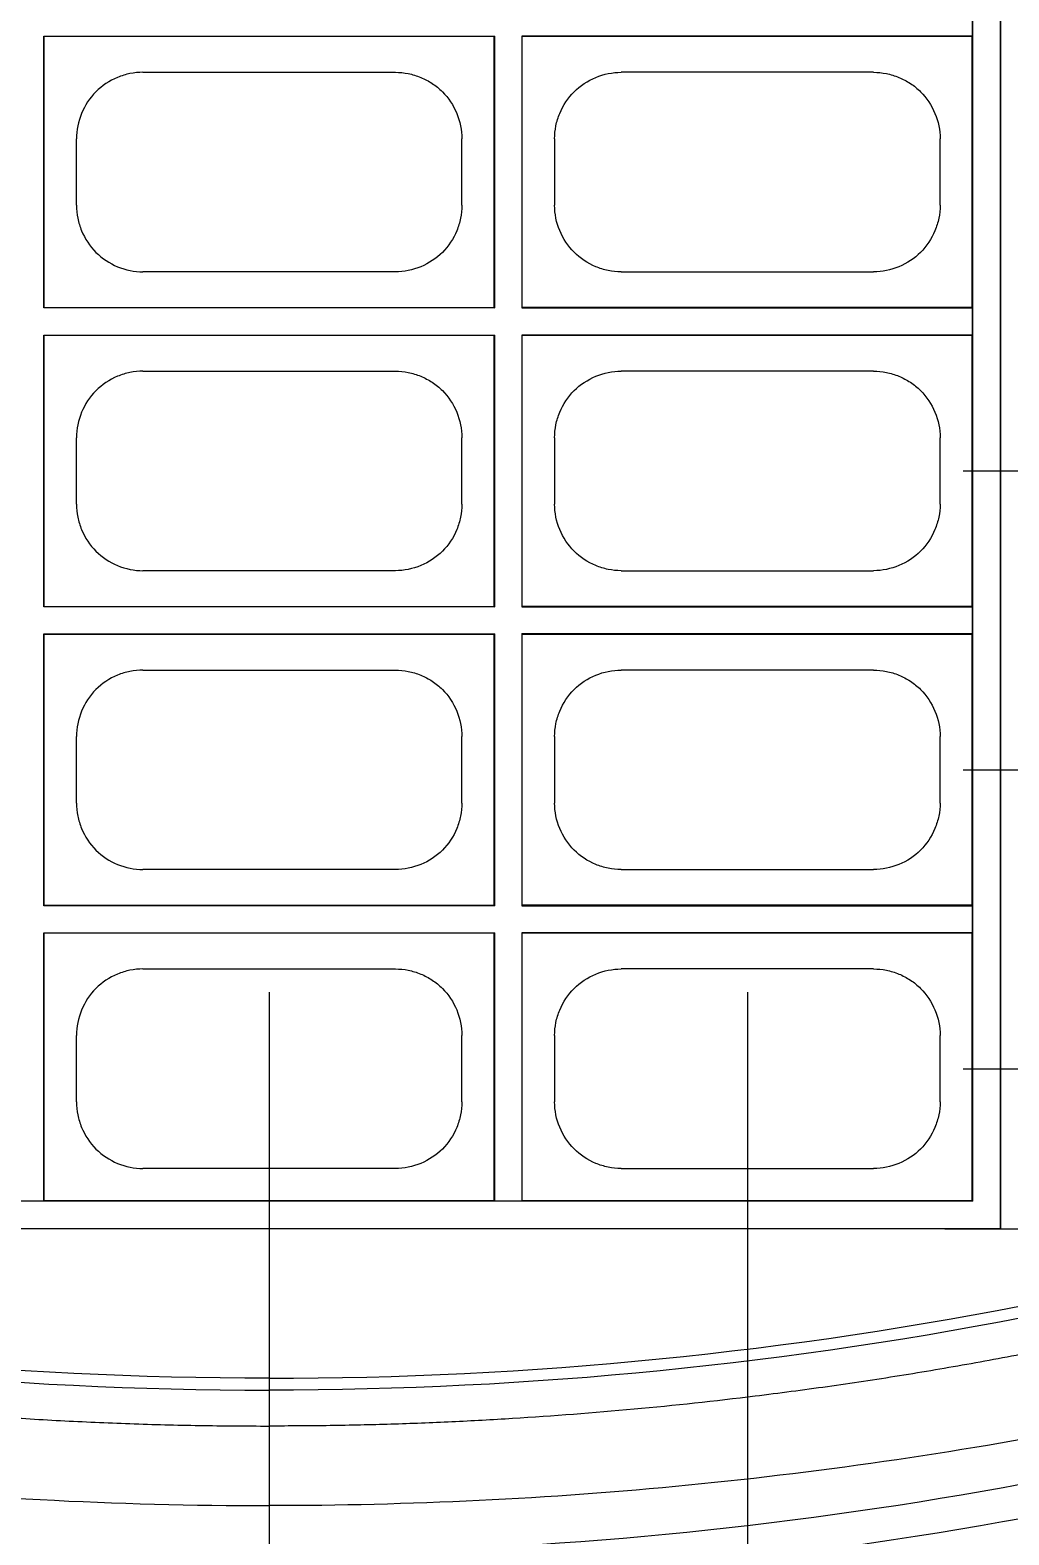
# Model space of a CAD drawing. Header units: millimetres. Extents: x -2408 to -1447, y -915 to -594.
# Drawn here: x -1613.46 to -1583.99, y -856.83 to -811.52 of the extents above; entities that cross this region are included whole.
import ezdxf

# ---------------------------------------------------------------- set-up
doc = ezdxf.new("R2010")
doc.units = ezdxf.units.MM
doc.layers.get('0').update_dxf_attribs({"linetype": 'CONTINUOUS'})
doc.layers.get('Defpoints').update_dxf_attribs({"linetype": 'CONTINUOUS'})
doc.layers.add('5', color=7, linetype='CONTINUOUS', true_color=0xffffff)
doc.styles.add('ROMANC', font='romanc.shx', dxfattribs={"bigfont": 'gbcbig.shx'})
doc.dimstyles.new('YanXiu', dxfattribs={"dimtxt": 2.5, "dimasz": 2.2, "dimexe": 0.66, "dimexo": 0.66, "dimgap": 0.66, "dimtad": 0, "dimdsep": 46, "dimtxsty": 'ROMANC', "dimcen": 0, "dimclrd": 256, "dimclre": 131, "dimclrt": 42, "dimazin": 2, "dimtfac": 1, "dimtofl": 0, "dimtmove": 0, "dimatfit": 3, "dimfxl": 0, "dimlwd": 5, "dimlwe": 5, "dimarcsym": 0})

# ---------------------------------------------------------------- blocks, each defined once
blk = doc.blocks.new('*D33')
at = {"color": 131, "lineweight": 5}
for p, q in [((1829.434, 520.608), (1829.434, 497.206)), ((1778.564, 520.003), (1778.564, 497.206))]:
    blk.add_line(p, q, dxfattribs=at)
at = {"lineweight": 5}
for p, q in [((1781.364, 497.906), (1796.299, 497.906)), ((1826.634, 497.906), (1811.698, 497.906))]:
    blk.add_line(p, q, dxfattribs=at)
for points in [[(1781.364, 498.373), (1781.364, 497.439), (1778.564, 497.906)], [(1826.634, 498.373), (1826.634, 497.439), (1829.434, 497.906)]]:
    blk.add_solid(points)
at = {"layer": 'Defpoints', "color": 0}
for p in [(1829.434, 521.308), (1778.564, 520.702), (1829.434, 497.906)]:
    blk.add_point(p, dxfattribs=at)
at = {"color": 42, "insert": (1803.999, 497.906), "char_height": 3.5, "attachment_point": 5, "style": 'ROMANC'}
blk.add_mtext('50.87', dxfattribs=at)
blk = doc.blocks.new('*D36')
at = {"color": 131, "lineweight": 5}
for p, q in [((1789.599, 526.513), (1789.599, 493.177)), ((1803.999, 526.513), (1803.999, 493.177))]:
    blk.add_line(p, q, dxfattribs=at)
at = {"lineweight": 5}
for p, q in [((1786.799, 493.877), (1783.999, 493.877)), ((1806.799, 493.877), (1809.599, 493.877))]:
    blk.add_line(p, q, dxfattribs=at)
for points in [[(1786.799, 494.343), (1786.799, 493.41), (1789.599, 493.877)], [(1806.799, 494.343), (1806.799, 493.41), (1803.999, 493.877)]]:
    blk.add_solid(points)
at = {"layer": 'Defpoints', "color": 0}
for p in [(1789.599, 527.212), (1803.999, 527.212), (1803.999, 493.877)]:
    blk.add_point(p, dxfattribs=at)
at = {"color": 42, "insert": (1796.799, 493.877), "char_height": 3.5, "attachment_point": 5, "style": 'ROMANC'}
blk.add_mtext('14.4', dxfattribs=at)
blk = doc.blocks.new('*D37')
at = {"color": 131, "lineweight": 5}
for p, q in [((1803.999, 526.513), (1803.999, 491.404)), ((1818.399, 526.513), (1818.399, 491.404))]:
    blk.add_line(p, q, dxfattribs=at)
at = {"lineweight": 5}
for p, q in [((1801.199, 492.104), (1798.399, 492.104)), ((1821.199, 492.104), (1823.999, 492.104))]:
    blk.add_line(p, q, dxfattribs=at)
for points in [[(1801.199, 492.571), (1801.199, 491.637), (1803.999, 492.104)], [(1821.199, 492.571), (1821.199, 491.637), (1818.399, 492.104)]]:
    blk.add_solid(points)
at = {"layer": 'Defpoints', "color": 0}
for p in [(1803.999, 527.212), (1818.399, 527.212), (1818.399, 492.104)]:
    blk.add_point(p, dxfattribs=at)
at = {"color": 42, "insert": (1811.199, 492.104), "char_height": 3.5, "attachment_point": 5, "style": 'ROMANC'}
blk.add_mtext('14.4', dxfattribs=at)
blk = doc.blocks.new('*D38')
at = {"lineweight": 5}
for p, q in [((1842.009, 533.208), (1842.009, 536.008)), ((1842.009, 527.008), (1842.009, 530.408))]:
    blk.add_line(p, q, dxfattribs=at)
at = {"color": 131, "lineweight": 5}
for p, q in [((1824.903, 533.208), (1842.709, 533.208)), ((1824.903, 524.208), (1842.709, 524.208))]:
    blk.add_line(p, q, dxfattribs=at)
for points in [[(1841.543, 530.408), (1842.476, 530.408), (1842.009, 533.208)], [(1841.543, 527.008), (1842.476, 527.008), (1842.009, 524.208)]]:
    blk.add_solid(points)
at = {"layer": 'Defpoints', "color": 0}
for p in [(1824.203, 533.208), (1842.009, 533.208), (1824.203, 524.208)]:
    blk.add_point(p, dxfattribs=at)
at = {"color": 42, "insert": (1842.009, 537.874), "char_height": 3.5, "attachment_point": 5, "rotation": 90, "style": 'ROMANC'}
blk.add_mtext('9', dxfattribs=at)
blk = doc.blocks.new('*D39')
at = {"lineweight": 5}
for p, q in [((1840.657, 542.208), (1840.657, 545.008)), ((1840.657, 536.008), (1840.657, 539.408))]:
    blk.add_line(p, q, dxfattribs=at)
at = {"color": 131, "lineweight": 5}
for p, q in [((1824.903, 542.208), (1841.356, 542.208)), ((1825.89, 533.208), (1841.356, 533.208))]:
    blk.add_line(p, q, dxfattribs=at)
for points in [[(1840.19, 539.408), (1841.123, 539.408), (1840.657, 542.208)], [(1840.19, 536.008), (1841.123, 536.008), (1840.657, 533.208)]]:
    blk.add_solid(points)
at = {"layer": 'Defpoints', "color": 0}
for p in [(1824.203, 542.208), (1840.657, 542.208), (1825.19, 533.208)]:
    blk.add_point(p, dxfattribs=at)
at = {"color": 42, "insert": (1840.657, 546.874), "char_height": 3.5, "attachment_point": 5, "rotation": 90, "style": 'ROMANC'}
blk.add_mtext('9', dxfattribs=at)
blk = doc.blocks.new('*D40')
at = {"color": 131, "lineweight": 5}
for p, q in [((1822.141, 589.232), (1854.406, 589.232)), ((1824.347, 519.384), (1854.406, 519.384))]:
    blk.add_line(p, q, dxfattribs=at)
at = {"lineweight": 5}
for p, q in [((1853.707, 586.432), (1853.707, 562.008)), ((1853.707, 522.184), (1853.707, 546.609))]:
    blk.add_line(p, q, dxfattribs=at)
for points in [[(1853.24, 586.432), (1854.173, 586.432), (1853.707, 589.232)], [(1853.24, 522.184), (1854.173, 522.184), (1853.707, 519.384)]]:
    blk.add_solid(points)
at = {"layer": 'Defpoints', "color": 0}
for p in [(1821.441, 589.232), (1853.707, 589.232), (1823.647, 519.384)]:
    blk.add_point(p, dxfattribs=at)
at = {"color": 42, "insert": (1853.707, 554.308), "char_height": 3.5, "attachment_point": 5, "rotation": 90, "style": 'ROMANC'}
blk.add_mtext('69.85', dxfattribs=at)

msp = doc.modelspace()

# ---------------------------------------------------------------- linework, layer by layer
at = {"layer": '5', "color": 7, "linetype": 'Continuous', "lineweight": 5}
for p, q in [((-1584.256, -777.786, 35), (-1584.256, -847.603, 35)), ((-1585.074, -846.786, 35), (-1585.074, -778.603, 35)), ((-1585.082, -811.703, 35), (-1585.082, -810.886, 35)), ((-1613.043, -811.716, 35), (-1613.056, -811.703, 35)), ((-1613.056, -819.886, 35), (-1613.056, -811.703, 35)), ((-1613.056, -811.703, 35), (-1599.474, -811.703, 35)), ((-1599.487, -811.716, 35), (-1613.043, -811.716, 35)), ((-1613.043, -819.872, 35), (-1613.043, -811.716, 35)), ((-1599.487, -811.716, 35), (-1599.474, -811.703, 35)), ((-1599.487, -819.872, 35), (-1599.487, -811.716, 35)), ((-1599.474, -819.886, 35), (-1599.474, -811.703, 35)), ((-1598.643, -811.716, 35), (-1598.656, -811.703, 35)), ((-1598.656, -811.703, 35), (-1598.656, -819.886, 35)), ((-1585.082, -811.703, 35), (-1598.656, -811.703, 35)), ((-1585.095, -811.716, 35), (-1598.643, -811.716, 35)), ((-1598.643, -819.872, 35), (-1598.643, -811.716, 35)), ((-1585.095, -811.716, 35), (-1585.082, -811.703, 35)), ((-1585.095, -819.872, 35), (-1585.095, -811.716, 35)), ((-1610.065, -812.79, 35), (-1602.465, -812.79, 35)), ((-1588.065, -812.79, 35), (-1595.665, -812.79, 35)), ((-1612.069, -816.794, 35), (-1612.069, -814.794, 35)), ((-1600.46, -816.794, 35), (-1600.46, -814.794, 35)), ((-1597.669, -814.794, 35), (-1597.669, -816.794, 35)), ((-1586.06, -816.794, 35), (-1586.06, -814.794, 35)), ((-1602.465, -818.799, 35), (-1610.065, -818.799, 35)), ((-1595.665, -818.799, 35), (-1588.065, -818.799, 35)), ((-1613.043, -819.872, 35), (-1613.056, -819.886, 35)), ((-1599.474, -819.886, 35), (-1613.056, -819.886, 35)), ((-1613.043, -819.872, 35), (-1599.487, -819.872, 35)), ((-1599.487, -819.872, 35), (-1599.474, -819.886, 35)), ((-1598.643, -819.872, 35), (-1598.656, -819.886, 35)), ((-1598.656, -819.886, 35), (-1585.082, -819.886, 35)), ((-1585.095, -819.872, 35), (-1598.643, -819.872, 35)), ((-1585.095, -819.872, 35), (-1585.082, -819.886, 35)), ((-1585.082, -820.703, 35), (-1585.082, -819.886, 35)), ((-1613.043, -820.716, 35), (-1613.056, -820.703, 35)), ((-1613.056, -820.703, 35), (-1599.474, -820.703, 35)), ((-1613.056, -828.886, 35), (-1613.056, -820.703, 35)), ((-1613.043, -828.872, 35), (-1613.043, -820.716, 35)), ((-1599.487, -820.716, 35), (-1613.043, -820.716, 35)), ((-1599.487, -820.716, 35), (-1599.474, -820.703, 35)), ((-1599.487, -828.872, 35), (-1599.487, -820.716, 35)), ((-1599.474, -828.886, 35), (-1599.474, -820.703, 35)), ((-1585.082, -820.703, 35), (-1598.656, -820.703, 35)), ((-1598.643, -820.716, 35), (-1598.656, -820.703, 35)), ((-1598.656, -820.703, 35), (-1598.656, -828.886, 35)), ((-1585.095, -820.716, 35), (-1598.643, -820.716, 35)), ((-1598.643, -828.872, 35), (-1598.643, -820.716, 35)), ((-1585.095, -820.716, 35), (-1585.082, -820.703, 35)), ((-1585.095, -828.872, 35), (-1585.095, -820.716, 35)), ((-1610.065, -821.79, 35), (-1602.465, -821.79, 35)), ((-1588.065, -821.79, 35), (-1595.665, -821.79, 35)), ((-1612.069, -825.794, 35), (-1612.069, -823.794, 35)), ((-1600.46, -825.794, 35), (-1600.46, -823.794, 35)), ((-1597.669, -823.794, 35), (-1597.669, -825.794, 35)), ((-1586.06, -825.794, 35), (-1586.06, -823.794, 35)), ((-1602.465, -827.799, 35), (-1610.065, -827.799, 35)), ((-1595.665, -827.799, 35), (-1588.065, -827.799, 35)), ((-1613.043, -828.872, 35), (-1613.056, -828.886, 35)), ((-1599.474, -828.886, 35), (-1613.056, -828.886, 35)), ((-1613.043, -828.872, 35), (-1599.487, -828.872, 35)), ((-1599.487, -828.872, 35), (-1599.474, -828.886, 35)), ((-1598.643, -828.872, 35), (-1598.656, -828.886, 35)), ((-1598.656, -828.886, 35), (-1585.082, -828.886, 35)), ((-1585.095, -828.872, 35), (-1598.643, -828.872, 35)), ((-1585.095, -828.872, 35), (-1585.082, -828.886, 35)), ((-1585.082, -829.703, 35), (-1585.082, -828.886, 35)), ((-1613.043, -829.716, 35), (-1613.056, -829.703, 35)), ((-1613.056, -829.703, 35), (-1599.474, -829.703, 35)), ((-1613.056, -837.886, 35), (-1613.056, -829.703, 35)), ((-1613.043, -837.872, 35), (-1613.043, -829.716, 35)), ((-1599.487, -829.716, 35), (-1613.043, -829.716, 35)), ((-1599.487, -829.716, 35), (-1599.474, -829.703, 35)), ((-1599.487, -837.872, 35), (-1599.487, -829.716, 35)), ((-1599.474, -837.886, 35), (-1599.474, -829.703, 35)), ((-1598.643, -829.716, 35), (-1598.656, -829.703, 35)), ((-1598.656, -829.703, 35), (-1598.656, -837.886, 35)), ((-1585.082, -829.703, 35), (-1598.656, -829.703, 35)), ((-1585.095, -829.716, 35), (-1598.643, -829.716, 35)), ((-1598.643, -837.872, 35), (-1598.643, -829.716, 35)), ((-1585.095, -829.716, 35), (-1585.082, -829.703, 35)), ((-1585.095, -837.872, 35), (-1585.095, -829.716, 35)), ((-1610.065, -830.79, 35), (-1602.465, -830.79, 35)), ((-1588.065, -830.79, 35), (-1595.665, -830.79, 35)), ((-1612.069, -834.794, 35), (-1612.069, -832.794, 35)), ((-1600.46, -834.794, 35), (-1600.46, -832.794, 35)), ((-1597.669, -832.794, 35), (-1597.669, -834.794, 35)), ((-1586.06, -834.794, 35), (-1586.06, -832.794, 35)), ((-1602.465, -836.799, 35), (-1610.065, -836.799, 35)), ((-1595.665, -836.799, 35), (-1588.065, -836.799, 35)), ((-1613.043, -837.872, 35), (-1613.056, -837.886, 35)), ((-1599.474, -837.886, 35), (-1613.056, -837.886, 35)), ((-1613.043, -837.872, 35), (-1599.487, -837.872, 35)), ((-1599.487, -837.872, 35), (-1599.474, -837.886, 35)), ((-1598.643, -837.872, 35), (-1598.656, -837.886, 35)), ((-1598.656, -837.886, 35), (-1585.082, -837.886, 35)), ((-1585.095, -837.872, 35), (-1598.643, -837.872, 35)), ((-1585.095, -837.872, 35), (-1585.082, -837.886, 35)), ((-1585.082, -838.703, 35), (-1585.082, -837.886, 35)), ((-1613.043, -838.716, 35), (-1613.056, -838.703, 35)), ((-1613.056, -838.703, 35), (-1599.474, -838.703, 35)), ((-1613.056, -846.777, 35), (-1613.056, -838.703, 35)), ((-1613.043, -846.764, 35), (-1613.043, -838.716, 35)), ((-1599.487, -838.716, 35), (-1613.043, -838.716, 35)), ((-1599.487, -838.716, 35), (-1599.474, -838.703, 35)), ((-1599.487, -846.764, 35), (-1599.487, -838.716, 35)), ((-1599.474, -846.777, 35), (-1599.474, -838.703, 35)), ((-1598.656, -838.703, 35), (-1598.656, -846.777, 35)), ((-1598.643, -838.716, 35), (-1598.656, -838.703, 35)), ((-1585.082, -838.703, 35), (-1598.656, -838.703, 35)), ((-1585.095, -838.716, 35), (-1598.643, -838.716, 35)), ((-1598.643, -846.764, 35), (-1598.643, -838.716, 35)), ((-1585.095, -838.716, 35), (-1585.082, -838.703, 35)), ((-1585.095, -846.764, 35), (-1585.095, -838.716, 35)), ((-1610.065, -839.79, 35), (-1602.465, -839.79, 35)), ((-1588.065, -839.79, 35), (-1595.665, -839.79, 35)), ((-1612.069, -843.794, 35), (-1612.069, -841.794, 35)), ((-1600.46, -843.794, 35), (-1600.46, -841.794, 35)), ((-1597.669, -841.794, 35), (-1597.669, -843.794, 35)), ((-1586.06, -843.794, 35), (-1586.06, -841.794, 35)), ((-1602.465, -845.799, 35), (-1610.065, -845.799, 35)), ((-1595.665, -845.799, 35), (-1588.065, -845.799, 35)), ((-1585.074, -846.786, 35), (-1627.456, -846.786, 35)), ((-1613.874, -846.777, 35), (-1613.056, -846.777, 35)), ((-1613.043, -846.764, 35), (-1613.056, -846.777, 35)), ((-1613.043, -846.764, 35), (-1599.487, -846.764, 35)), ((-1599.487, -846.764, 35), (-1599.474, -846.777, 35)), ((-1599.474, -846.777, 35), (-1598.656, -846.777, 35)), ((-1598.643, -846.764, 35), (-1598.656, -846.777, 35)), ((-1598.643, -846.764, 35), (-1585.095, -846.764, 35)), ((-1585.095, -846.764, 35), (-1585.074, -846.786, 35)), ((-1628.274, -847.603, 35), (-1584.256, -847.603, 35)), ((-1584.256, -847.603, 35), (-1584.242, -847.617, 35)), ((-1606.265, -852.115, 35), (-1606.265, -852.474, 35)), ((-1606.265, -853.555, 35), (-1606.265, -855.952, 35))]:
    msp.add_line(p, q, dxfattribs=at)
at = {"layer": '5', "color": 7, "linetype": 'Continuous', "lineweight": 5, "extrusion": (0, 0, -1)}
for radius, start, end in [(124.321, 272.25885, 283.3214), (124.321, 258.28179, 267.74115), (126.521, 271.78907, 283.3214)]:
    msp.add_arc((1606.265, -733.073, -35), radius, start, end, dxfattribs=at)
at = {"layer": '5', "color": 7, "linetype": 'Continuous', "lineweight": 5}
for start, end in [(256.6786, 267.75918), (272.24082, 281.97398)]:
    msp.add_arc((-1606.265, -733.073, 35), 125.321, start, end, dxfattribs=at)
for points in [[(-1584.242, -777.771, 35), (-1584.241, -785.534, 35), (-1584.24, -801.057, 35), (-1584.24, -824.34, 35), (-1584.241, -839.859, 35), (-1584.242, -847.617, 35)], [(-1584.242, -847.617, 35), (-1589.135, -847.619, 35), (-1598.921, -847.621, 35), (-1613.609, -847.621, 35), (-1623.395, -847.619, 35), (-1628.288, -847.617, 35)], [(-1606.265, -852.115, 35), (-1614.11, -852.115, 35), (-1621.948, -851.336, 35), (-1629.636, -849.794, 35)], [(-1606.265, -852.115, 35), (-1598.42, -852.115, 35), (-1590.582, -851.336, 35), (-1582.894, -849.794, 35)], [(-1629.703, -850.147, 35), (-1621.993, -851.693, 35), (-1614.132, -852.474, 35), (-1606.265, -852.474, 35)], [(-1582.827, -850.147, 35), (-1590.537, -851.693, 35), (-1598.398, -852.474, 35), (-1606.265, -852.474, 35)]]:
    msp.add_open_spline(points, degree=3, dxfattribs=at)
for points, knots in [([(-1610.065, -812.79, 35), (-1610.196, -812.79, 35), (-1610.328, -812.804, 35), (-1610.585, -812.856, 35), (-1610.71, -812.894, 35), (-1611.073, -813.045, 35), (-1611.3, -813.194, 35), (-1611.853, -813.749, 35), (-1612.069, -814.272, 35), (-1612.069, -814.794, 35)], [0, 0, 0, 0, 0.125, 0.125, 0.25, 0.25, 0.5, 0.5, 1, 1, 1, 1]), ([(-1602.465, -812.79, 35), (-1602.335, -812.79, 35), (-1602.206, -812.803, 35), (-1601.951, -812.855, 35), (-1601.823, -812.894, 35), (-1601.581, -812.993, 35), (-1601.465, -813.054, 35), (-1601.247, -813.198, 35), (-1601.143, -813.282, 35), (-1600.678, -813.745, 35), (-1600.461, -814.27, 35), (-1600.46, -814.794, 35)], [0, 0, 0, 0, 0.125, 0.125, 0.25, 0.25, 0.375, 0.375, 0.5, 0.5, 1, 1, 1, 1]), ([(-1597.669, -814.794, 35), (-1597.669, -814.663, 35), (-1597.655, -814.531, 35), (-1597.603, -814.274, 35), (-1597.565, -814.15, 35), (-1597.414, -813.786, 35), (-1597.265, -813.56, 35), (-1596.711, -813.007, 35), (-1596.187, -812.79, 35), (-1595.665, -812.79, 35)], [0, 0, 0, 0, 0.125, 0.125, 0.25, 0.25, 0.5, 0.5, 1, 1, 1, 1]), ([(-1588.065, -812.79, 35), (-1587.935, -812.79, 35), (-1587.806, -812.803, 35), (-1587.551, -812.855, 35), (-1587.422, -812.894, 35), (-1587.181, -812.993, 35), (-1587.065, -813.054, 35), (-1586.847, -813.198, 35), (-1586.743, -813.282, 35), (-1586.278, -813.745, 35), (-1586.061, -814.27, 35), (-1586.06, -814.794, 35)], [0, 0, 0, 0, 0.125, 0.125, 0.25, 0.25, 0.375, 0.375, 0.5, 0.5, 1, 1, 1, 1]), ([(-1612.069, -816.794, 35), (-1612.069, -816.925, 35), (-1612.055, -817.058, 35), (-1612.003, -817.314, 35), (-1611.965, -817.439, 35), (-1611.814, -817.802, 35), (-1611.665, -818.029, 35), (-1611.111, -818.582, 35), (-1610.587, -818.798, 35), (-1610.065, -818.799, 35)], [0, 0, 0, 0, 0.125, 0.125, 0.25, 0.25, 0.5, 0.5, 1, 1, 1, 1]), ([(-1600.46, -816.794, 35), (-1600.461, -816.925, 35), (-1600.474, -817.058, 35), (-1600.527, -817.314, 35), (-1600.565, -817.439, 35), (-1600.715, -817.802, 35), (-1600.864, -818.029, 35), (-1601.419, -818.582, 35), (-1601.943, -818.798, 35), (-1602.465, -818.799, 35)], [0, 0, 0, 0, 0.125, 0.125, 0.25, 0.25, 0.5, 0.5, 1, 1, 1, 1]), ([(-1595.665, -818.799, 35), (-1595.796, -818.799, 35), (-1595.928, -818.785, 35), (-1596.185, -818.732, 35), (-1596.31, -818.694, 35), (-1596.673, -818.544, 35), (-1596.9, -818.395, 35), (-1597.453, -817.84, 35), (-1597.669, -817.316, 35), (-1597.669, -816.794, 35)], [0, 0, 0, 0, 0.125, 0.125, 0.25, 0.25, 0.5, 0.5, 1, 1, 1, 1]), ([(-1586.06, -816.794, 35), (-1586.061, -816.925, 35), (-1586.074, -817.058, 35), (-1586.127, -817.314, 35), (-1586.165, -817.439, 35), (-1586.315, -817.802, 35), (-1586.464, -818.029, 35), (-1587.019, -818.582, 35), (-1587.543, -818.798, 35), (-1588.065, -818.799, 35)], [0, 0, 0, 0, 0.125, 0.125, 0.25, 0.25, 0.5, 0.5, 1, 1, 1, 1]), ([(-1610.065, -821.79, 35), (-1610.196, -821.79, 35), (-1610.328, -821.804, 35), (-1610.585, -821.856, 35), (-1610.71, -821.894, 35), (-1611.073, -822.045, 35), (-1611.3, -822.194, 35), (-1611.853, -822.749, 35), (-1612.069, -823.272, 35), (-1612.069, -823.794, 35)], [0, 0, 0, 0, 0.125, 0.125, 0.25, 0.25, 0.5, 0.5, 1, 1, 1, 1]), ([(-1602.465, -821.79, 35), (-1602.335, -821.79, 35), (-1602.206, -821.803, 35), (-1601.951, -821.855, 35), (-1601.823, -821.894, 35), (-1601.581, -821.993, 35), (-1601.465, -822.054, 35), (-1601.247, -822.198, 35), (-1601.143, -822.282, 35), (-1600.678, -822.745, 35), (-1600.461, -823.27, 35), (-1600.46, -823.794, 35)], [0, 0, 0, 0, 0.125, 0.125, 0.25, 0.25, 0.375, 0.375, 0.5, 0.5, 1, 1, 1, 1]), ([(-1597.669, -823.794, 35), (-1597.669, -823.663, 35), (-1597.655, -823.531, 35), (-1597.603, -823.274, 35), (-1597.565, -823.15, 35), (-1597.414, -822.786, 35), (-1597.265, -822.56, 35), (-1596.711, -822.007, 35), (-1596.187, -821.79, 35), (-1595.665, -821.79, 35)], [0, 0, 0, 0, 0.125, 0.125, 0.25, 0.25, 0.5, 0.5, 1, 1, 1, 1]), ([(-1588.065, -821.79, 35), (-1587.935, -821.79, 35), (-1587.806, -821.803, 35), (-1587.551, -821.855, 35), (-1587.422, -821.894, 35), (-1587.181, -821.993, 35), (-1587.065, -822.054, 35), (-1586.847, -822.198, 35), (-1586.743, -822.282, 35), (-1586.278, -822.745, 35), (-1586.061, -823.27, 35), (-1586.06, -823.794, 35)], [0, 0, 0, 0, 0.125, 0.125, 0.25, 0.25, 0.375, 0.375, 0.5, 0.5, 1, 1, 1, 1]), ([(-1612.069, -825.794, 35), (-1612.069, -825.925, 35), (-1612.055, -826.058, 35), (-1612.003, -826.314, 35), (-1611.965, -826.439, 35), (-1611.814, -826.802, 35), (-1611.665, -827.029, 35), (-1611.111, -827.582, 35), (-1610.587, -827.798, 35), (-1610.065, -827.799, 35)], [0, 0, 0, 0, 0.125, 0.125, 0.25, 0.25, 0.5, 0.5, 1, 1, 1, 1]), ([(-1600.46, -825.794, 35), (-1600.461, -825.925, 35), (-1600.474, -826.058, 35), (-1600.527, -826.314, 35), (-1600.565, -826.439, 35), (-1600.715, -826.802, 35), (-1600.864, -827.029, 35), (-1601.419, -827.582, 35), (-1601.943, -827.798, 35), (-1602.465, -827.799, 35)], [0, 0, 0, 0, 0.125, 0.125, 0.25, 0.25, 0.5, 0.5, 1, 1, 1, 1]), ([(-1595.665, -827.799, 35), (-1595.796, -827.799, 35), (-1595.928, -827.785, 35), (-1596.185, -827.732, 35), (-1596.31, -827.694, 35), (-1596.673, -827.544, 35), (-1596.9, -827.395, 35), (-1597.453, -826.84, 35), (-1597.669, -826.316, 35), (-1597.669, -825.794, 35)], [0, 0, 0, 0, 0.125, 0.125, 0.25, 0.25, 0.5, 0.5, 1, 1, 1, 1]), ([(-1586.06, -825.794, 35), (-1586.061, -825.925, 35), (-1586.074, -826.058, 35), (-1586.127, -826.314, 35), (-1586.165, -826.439, 35), (-1586.315, -826.802, 35), (-1586.464, -827.029, 35), (-1587.019, -827.582, 35), (-1587.543, -827.798, 35), (-1588.065, -827.799, 35)], [0, 0, 0, 0, 0.125, 0.125, 0.25, 0.25, 0.5, 0.5, 1, 1, 1, 1]), ([(-1610.065, -830.79, 35), (-1610.196, -830.79, 35), (-1610.328, -830.804, 35), (-1610.585, -830.856, 35), (-1610.71, -830.894, 35), (-1611.073, -831.045, 35), (-1611.3, -831.194, 35), (-1611.853, -831.749, 35), (-1612.069, -832.272, 35), (-1612.069, -832.794, 35)], [0, 0, 0, 0, 0.125, 0.125, 0.25, 0.25, 0.5, 0.5, 1, 1, 1, 1]), ([(-1602.465, -830.79, 35), (-1602.335, -830.79, 35), (-1602.206, -830.803, 35), (-1601.951, -830.855, 35), (-1601.823, -830.894, 35), (-1601.581, -830.993, 35), (-1601.465, -831.054, 35), (-1601.247, -831.198, 35), (-1601.143, -831.282, 35), (-1600.678, -831.745, 35), (-1600.461, -832.27, 35), (-1600.46, -832.794, 35)], [0, 0, 0, 0, 0.125, 0.125, 0.25, 0.25, 0.375, 0.375, 0.5, 0.5, 1, 1, 1, 1]), ([(-1597.669, -832.794, 35), (-1597.669, -832.663, 35), (-1597.655, -832.531, 35), (-1597.603, -832.274, 35), (-1597.565, -832.15, 35), (-1597.414, -831.786, 35), (-1597.265, -831.56, 35), (-1596.711, -831.007, 35), (-1596.187, -830.79, 35), (-1595.665, -830.79, 35)], [0, 0, 0, 0, 0.125, 0.125, 0.25, 0.25, 0.5, 0.5, 1, 1, 1, 1]), ([(-1588.065, -830.79, 35), (-1587.935, -830.79, 35), (-1587.806, -830.803, 35), (-1587.551, -830.855, 35), (-1587.422, -830.894, 35), (-1587.181, -830.993, 35), (-1587.065, -831.054, 35), (-1586.847, -831.198, 35), (-1586.743, -831.282, 35), (-1586.278, -831.745, 35), (-1586.061, -832.27, 35), (-1586.06, -832.794, 35)], [0, 0, 0, 0, 0.125, 0.125, 0.25, 0.25, 0.375, 0.375, 0.5, 0.5, 1, 1, 1, 1]), ([(-1612.069, -834.794, 35), (-1612.069, -834.925, 35), (-1612.055, -835.058, 35), (-1612.003, -835.314, 35), (-1611.965, -835.439, 35), (-1611.814, -835.802, 35), (-1611.665, -836.029, 35), (-1611.111, -836.582, 35), (-1610.587, -836.798, 35), (-1610.065, -836.799, 35)], [0, 0, 0, 0, 0.125, 0.125, 0.25, 0.25, 0.5, 0.5, 1, 1, 1, 1]), ([(-1600.46, -834.794, 35), (-1600.461, -834.925, 35), (-1600.474, -835.058, 35), (-1600.527, -835.314, 35), (-1600.565, -835.439, 35), (-1600.715, -835.802, 35), (-1600.864, -836.029, 35), (-1601.419, -836.582, 35), (-1601.943, -836.798, 35), (-1602.465, -836.799, 35)], [0, 0, 0, 0, 0.125, 0.125, 0.25, 0.25, 0.5, 0.5, 1, 1, 1, 1]), ([(-1595.665, -836.799, 35), (-1595.796, -836.799, 35), (-1595.928, -836.785, 35), (-1596.185, -836.732, 35), (-1596.31, -836.694, 35), (-1596.673, -836.544, 35), (-1596.9, -836.395, 35), (-1597.453, -835.84, 35), (-1597.669, -835.316, 35), (-1597.669, -834.794, 35)], [0, 0, 0, 0, 0.125, 0.125, 0.25, 0.25, 0.5, 0.5, 1, 1, 1, 1]), ([(-1586.06, -834.794, 35), (-1586.061, -834.925, 35), (-1586.074, -835.058, 35), (-1586.127, -835.314, 35), (-1586.165, -835.439, 35), (-1586.315, -835.802, 35), (-1586.464, -836.029, 35), (-1587.019, -836.582, 35), (-1587.543, -836.798, 35), (-1588.065, -836.799, 35)], [0, 0, 0, 0, 0.125, 0.125, 0.25, 0.25, 0.5, 0.5, 1, 1, 1, 1]), ([(-1610.065, -839.79, 35), (-1610.196, -839.79, 35), (-1610.328, -839.804, 35), (-1610.585, -839.856, 35), (-1610.71, -839.894, 35), (-1611.073, -840.045, 35), (-1611.3, -840.194, 35), (-1611.853, -840.749, 35), (-1612.069, -841.272, 35), (-1612.069, -841.794, 35)], [0, 0, 0, 0, 0.125, 0.125, 0.25, 0.25, 0.5, 0.5, 1, 1, 1, 1]), ([(-1602.465, -839.79, 35), (-1602.335, -839.79, 35), (-1602.206, -839.803, 35), (-1601.951, -839.855, 35), (-1601.822, -839.894, 35), (-1601.581, -839.993, 35), (-1601.465, -840.054, 35), (-1601.247, -840.198, 35), (-1601.143, -840.282, 35), (-1600.678, -840.745, 35), (-1600.461, -841.27, 35), (-1600.46, -841.794, 35)], [0, 0, 0, 0, 0.125, 0.125, 0.25, 0.25, 0.375, 0.375, 0.5, 0.5, 1, 1, 1, 1]), ([(-1597.669, -841.794, 35), (-1597.669, -841.663, 35), (-1597.655, -841.531, 35), (-1597.603, -841.274, 35), (-1597.565, -841.15, 35), (-1597.414, -840.786, 35), (-1597.265, -840.56, 35), (-1596.711, -840.007, 35), (-1596.187, -839.79, 35), (-1595.665, -839.79, 35)], [0, 0, 0, 0, 0.125, 0.125, 0.25, 0.25, 0.5, 0.5, 1, 1, 1, 1]), ([(-1588.065, -839.79, 35), (-1587.935, -839.79, 35), (-1587.806, -839.803, 35), (-1587.551, -839.855, 35), (-1587.422, -839.894, 35), (-1587.181, -839.993, 35), (-1587.065, -840.054, 35), (-1586.847, -840.198, 35), (-1586.743, -840.282, 35), (-1586.278, -840.745, 35), (-1586.061, -841.27, 35), (-1586.06, -841.794, 35)], [0, 0, 0, 0, 0.125, 0.125, 0.25, 0.25, 0.375, 0.375, 0.5, 0.5, 1, 1, 1, 1]), ([(-1612.069, -843.794, 35), (-1612.069, -843.925, 35), (-1612.055, -844.058, 35), (-1612.003, -844.314, 35), (-1611.965, -844.439, 35), (-1611.814, -844.802, 35), (-1611.665, -845.029, 35), (-1611.111, -845.582, 35), (-1610.587, -845.798, 35), (-1610.065, -845.799, 35)], [0, 0, 0, 0, 0.125, 0.125, 0.25, 0.25, 0.5, 0.5, 1, 1, 1, 1]), ([(-1600.46, -843.794, 35), (-1600.461, -843.925, 35), (-1600.474, -844.058, 35), (-1600.527, -844.314, 35), (-1600.565, -844.439, 35), (-1600.715, -844.802, 35), (-1600.864, -845.029, 35), (-1601.419, -845.582, 35), (-1601.943, -845.798, 35), (-1602.465, -845.799, 35)], [0, 0, 0, 0, 0.125, 0.125, 0.25, 0.25, 0.5, 0.5, 1, 1, 1, 1]), ([(-1595.665, -845.799, 35), (-1595.796, -845.799, 35), (-1595.928, -845.785, 35), (-1596.185, -845.732, 35), (-1596.31, -845.694, 35), (-1596.673, -845.544, 35), (-1596.9, -845.395, 35), (-1597.453, -844.84, 35), (-1597.669, -844.316, 35), (-1597.669, -843.794, 35)], [0, 0, 0, 0, 0.125, 0.125, 0.25, 0.25, 0.5, 0.5, 1, 1, 1, 1]), ([(-1586.06, -843.794, 35), (-1586.061, -843.925, 35), (-1586.074, -844.058, 35), (-1586.127, -844.314, 35), (-1586.165, -844.439, 35), (-1586.315, -844.803, 35), (-1586.464, -845.029, 35), (-1587.019, -845.582, 35), (-1587.543, -845.798, 35), (-1588.065, -845.799, 35)], [0, 0, 0, 0, 0.125, 0.125, 0.25, 0.25, 0.5, 0.5, 1, 1, 1, 1]), ([(-1635.304, -849.986, 35), (-1634.94, -850.076, 35), (-1634.214, -850.256, 35), (-1633.12, -850.512, 35), (-1632.024, -850.758, 35), (-1630.924, -850.994, 35), (-1629.822, -851.22, 35), (-1628.717, -851.436, 35), (-1627.609, -851.642, 35), (-1626.498, -851.837, 35), (-1625.384, -852.022, 35), (-1624.267, -852.196, 35), (-1623.147, -852.361, 35), (-1622.025, -852.515, 35), (-1620.581, -852.7, 35), (-1618.817, -852.901, 35), (-1616.73, -853.103, 35), (-1614.641, -853.268, 35), (-1612.55, -853.396, 35), (-1610.457, -853.488, 35), (-1608.361, -853.545, 35), (-1606.964, -853.552, 35), (-1606.265, -853.555, 35)], [0, 0, 0, 0, 0.038296, 0.076606, 0.114932, 0.153279, 0.19165, 0.230048, 0.268477, 0.306939, 0.345439, 0.383979, 0.422563, 0.461195, 0.499877, 0.571398, 0.642859, 0.71428, 0.785683, 0.857089, 0.928521, 1, 1, 1, 1]), ([(-1579.745, -850.586, 35), (-1580.102, -850.666, 35), (-1580.816, -850.826, 35), (-1581.89, -851.054, 35), (-1582.966, -851.272, 35), (-1584.043, -851.48, 35), (-1585.122, -851.679, 35), (-1586.203, -851.867, 35), (-1587.286, -852.045, 35), (-1588.37, -852.214, 35), (-1589.455, -852.372, 35), (-1590.542, -852.521, 35), (-1592.48, -852.767, 35), (-1595.275, -853.067, 35), (-1598.322, -853.302, 35), (-1600.764, -853.435, 35), (-1602.597, -853.505, 35), (-1604.431, -853.548, 35), (-1605.653, -853.553, 35), (-1606.265, -853.555, 35)], [0, 0, 0, 0, 0.041063, 0.082121, 0.123173, 0.164221, 0.205264, 0.246302, 0.287335, 0.328363, 0.369386, 0.410405, 0.45142, 0.588561, 0.725676, 0.794264, 0.862848, 0.931426, 1, 1, 1, 1]), ([(-1633.656, -853.028, 35), (-1629.162, -854, 35), (-1624.616, -854.732, 35), (-1617.754, -855.464, 35), (-1615.459, -855.647, 35), (-1610.866, -855.891, 35), (-1608.567, -855.952, 35), (-1606.265, -855.952, 35)], [0, 0, 0, 0, 0.5, 0.5, 0.75, 0.75, 1, 1, 1, 1]), ([(-1581.132, -853.495, 35), (-1585.264, -854.312, 35), (-1589.439, -854.927, 35), (-1597.834, -855.747, 35), (-1602.045, -855.952, 35), (-1606.265, -855.952, 35)], [0, 0, 0, 0, 0.5, 0.5, 1, 1, 1, 1])]:
    msp.add_open_spline(points, degree=3, knots=knots, dxfattribs=at)

# ---------------------------------------------------------------- dimensions: what is measured, and where the dimension line sits
for base, p1, p2, picture, middle in [((-1556.557, -777.77, 35), (-1586.616, -847.618, 35), (-1588.823, -777.77, 35), '*D40', (-1556.557, -812.694, 35)), ((-1569.607, -824.794, 35), (-1585.074, -833.794, 35), (-1586.06, -824.794, 35), '*D39', (-1569.607, -820.128, 35)), ((-1568.254, -833.794, 35), (-1586.06, -842.794, 35), (-1586.06, -833.794, 35), '*D38', (-1568.254, -829.128, 35))]:
    dim = msp.add_linear_dim(base=base, p1=p1, p2=p2, angle=90, dimstyle='YanXiu', override={"dimtxt": 3.5, "dimasz": 2.8, "dimexe": 0.69965, "dimexo": 0.69965, "dimgap": 0.69965})
    dim.commit()
    dim.dimension.update_dxf_attribs({"geometry": picture, "text_midpoint": middle, "insert": (-3410.264, -1367.002)})
for base, p1, p2, picture, middle in [((-1606.265, -873.126, 35), (-1620.665, -839.79, 35), (-1606.265, -839.79, 35), '*D36', (-1613.465, -873.126, 35)), ((-1591.865, -874.898, 35), (-1606.265, -839.79, 35), (-1591.865, -839.79, 35), '*D37', (-1599.065, -874.898, 35)), ((-1580.83, -869.096, 35), (-1631.7, -846.3, 35), (-1580.83, -845.694, 35), '*D33', (-1606.265, -869.096, 35))]:
    dim = msp.add_linear_dim(base=base, p1=p1, p2=p2, dimstyle='YanXiu', override={"dimtxt": 3.5, "dimasz": 2.8, "dimexe": 0.69965, "dimexo": 0.69965, "dimgap": 0.69965})
    dim.commit()
    dim.dimension.update_dxf_attribs({"geometry": picture, "text_midpoint": middle, "insert": (-3410.264, -1367.002)})

doc.saveas('drawing.dxf')
